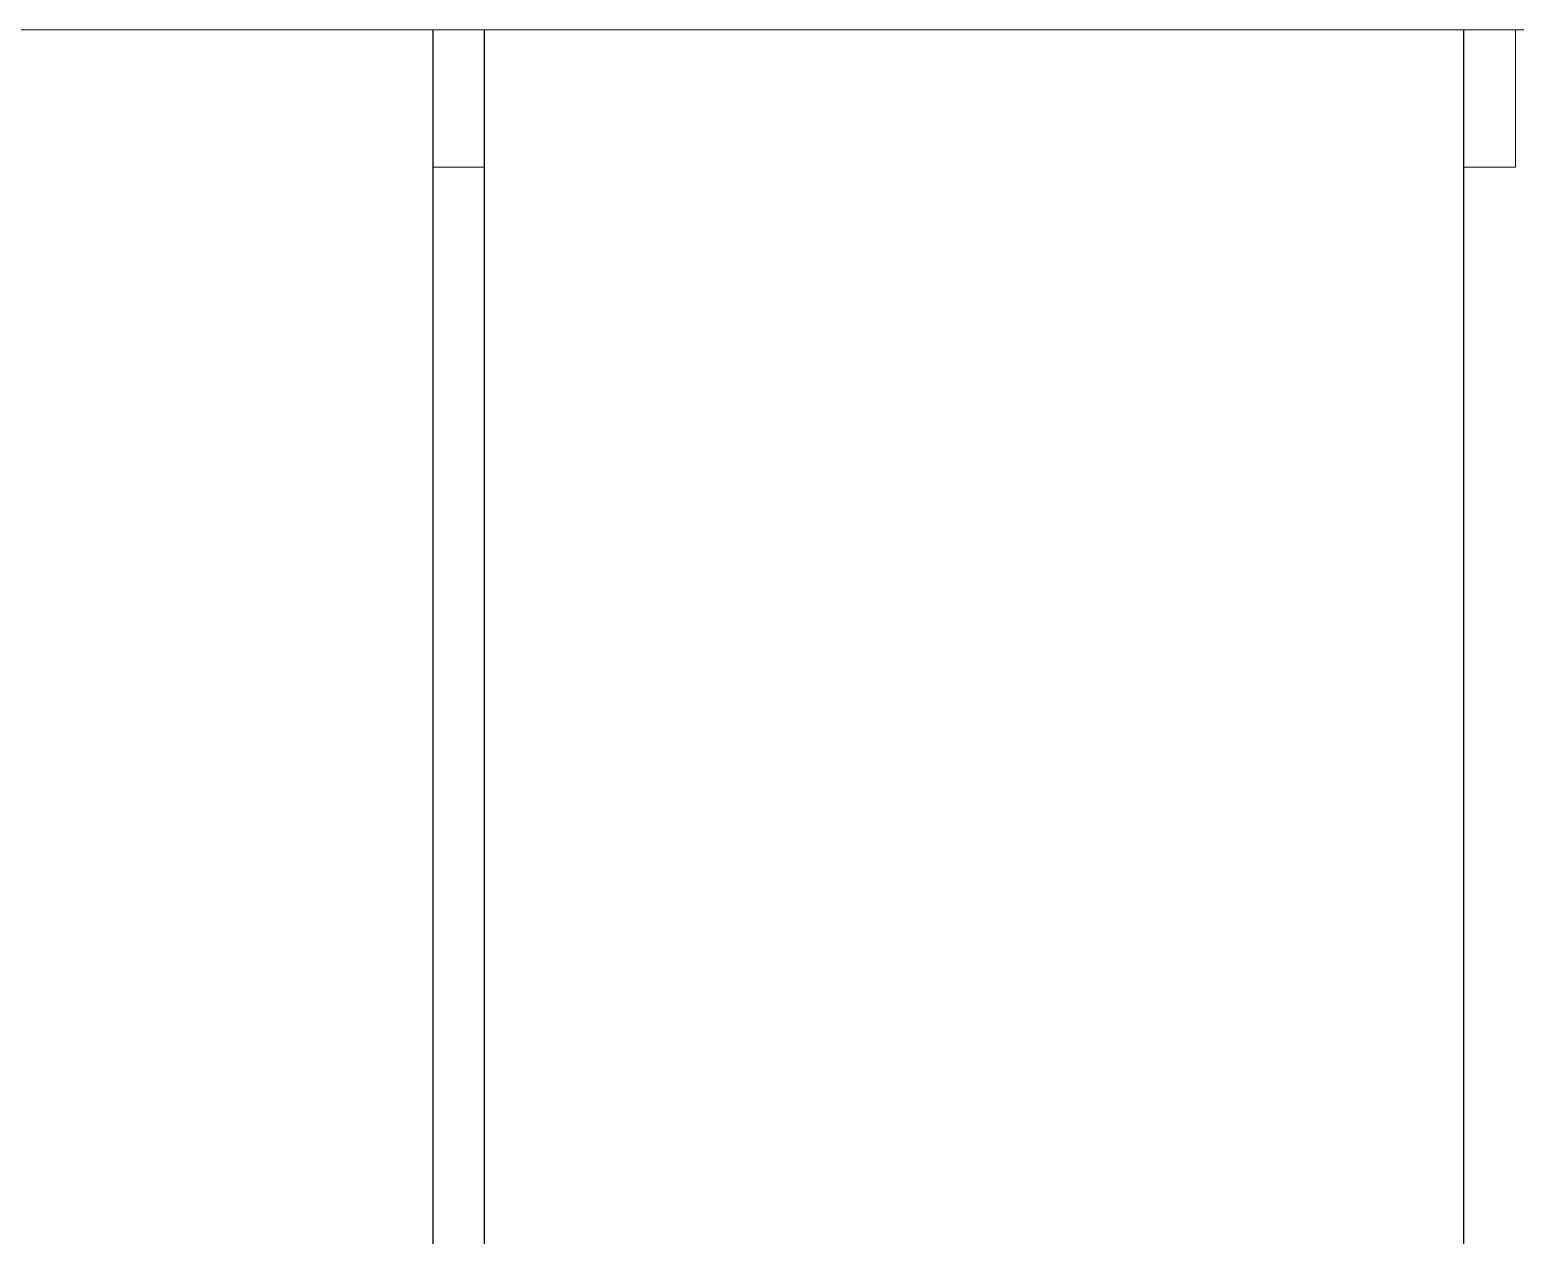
# Model space of a CAD drawing. Header units: millimetres. Extents: x -12161372 to 46643, y -9506984 to 15358.
# Drawn here: x 34167.2 to 34599.6, y 4634.8 to 4985.6 of the extents above; entities that cross this region are included whole.
import ezdxf

# ---------------------------------------------------------------- set-up
doc = ezdxf.new("R2010")
doc.units = ezdxf.units.MM
doc.layers.add('detail balok', color=7, linetype='Continuous', lineweight=9)
doc.layers.add('pondasi', color=7, linetype='Continuous', lineweight=13)
doc.layers.add('NOITHAT', color=21, linetype='Continuous')

msp = doc.modelspace()

# ---------------------------------------------------------------- linework, layer by layer
at = {"layer": 'detail balok', "ltscale": 10}
msp.add_line((33446.594, 4985.56), (36934.322, 4985.56), dxfattribs=at)
at = {"layer": 'NOITHAT', "ltscale": 10}
for p, q in [((34284.583, 4165.56), (34284.583, 4985.56)), ((34299.583, 4165.56), (34299.583, 4985.56)), ((34584.66, 4165.56), (34584.66, 4985.56))]:
    msp.add_line(p, q, dxfattribs=at)
at = {"layer": 'pondasi', "ltscale": 10}
for points in [[(34284.583, 4945.56), (34299.583, 4945.56), (34299.583, 4985.56), (34284.583, 4985.56)], [(34584.66, 4945.56), (34599.66, 4945.56), (34599.66, 4985.56), (34584.66, 4985.56)]]:
    msp.add_lwpolyline(points, close=True, dxfattribs=at)

doc.saveas('drawing.dxf')
